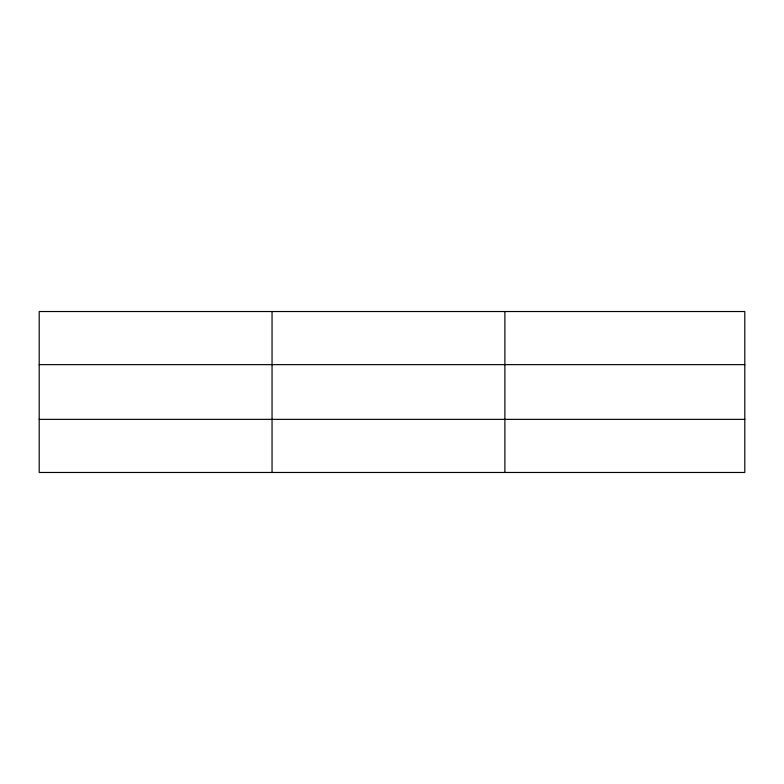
<?xml version="1.0" encoding="UTF-8"?>
<svg xmlns="http://www.w3.org/2000/svg" width="784" height="784" viewBox="0 0 784 784"><rect width="100%" height="100%" fill="white"/><g stroke="black" fill="none" stroke-linecap="round" stroke-linejoin="round"><path stroke-width="1.18" d="M272.048 472.478L272.048 311.522M504.896 472.478L504.896 311.522M744.8 419.362L744.8 472.478L39.2 472.478L39.2 311.522L744.8 311.522L744.8 419.362L39.2 419.362M39.2 364.638L744.8 364.638"/></g></svg>
